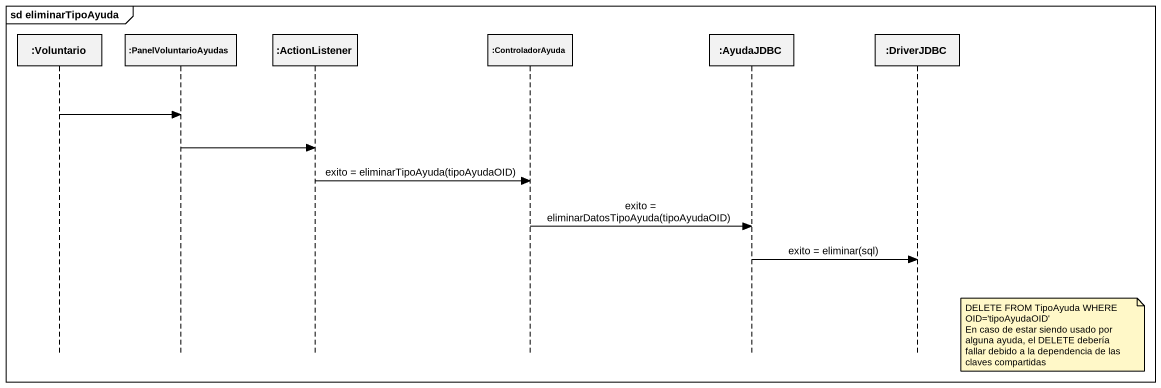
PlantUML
@startuml
mainframe sd eliminarTipoAyuda
hide footbox
participant ":Voluntario" as Voluntario
participant ":PanelVoluntarioAyudas" as PanelVoluntarioAyudas
participant ":ActionListener" as ActionListener
participant ":ControladorAyuda" as ControladorAyuda
participant ":AyudaJDBC" as AyudaJDBC
participant ":DriverJDBC" as DriverJDBC

Voluntario -> PanelVoluntarioAyudas
PanelVoluntarioAyudas -> ActionListener
ActionListener -> ControladorAyuda : exito = eliminarTipoAyuda(tipoAyudaOID)
ControladorAyuda -> AyudaJDBC : exito = eliminarDatosTipoAyuda(tipoAyudaOID)
AyudaJDBC -> DriverJDBC : exito = eliminar(sql)
note right of DriverJDBC
  DELETE FROM TipoAyuda WHERE OID='tipoAyudaOID'
  En caso de estar siendo usado por alguna ayuda, el DELETE debería
  fallar debido a la dependencia de las claves compartidas
end note
@enduml
